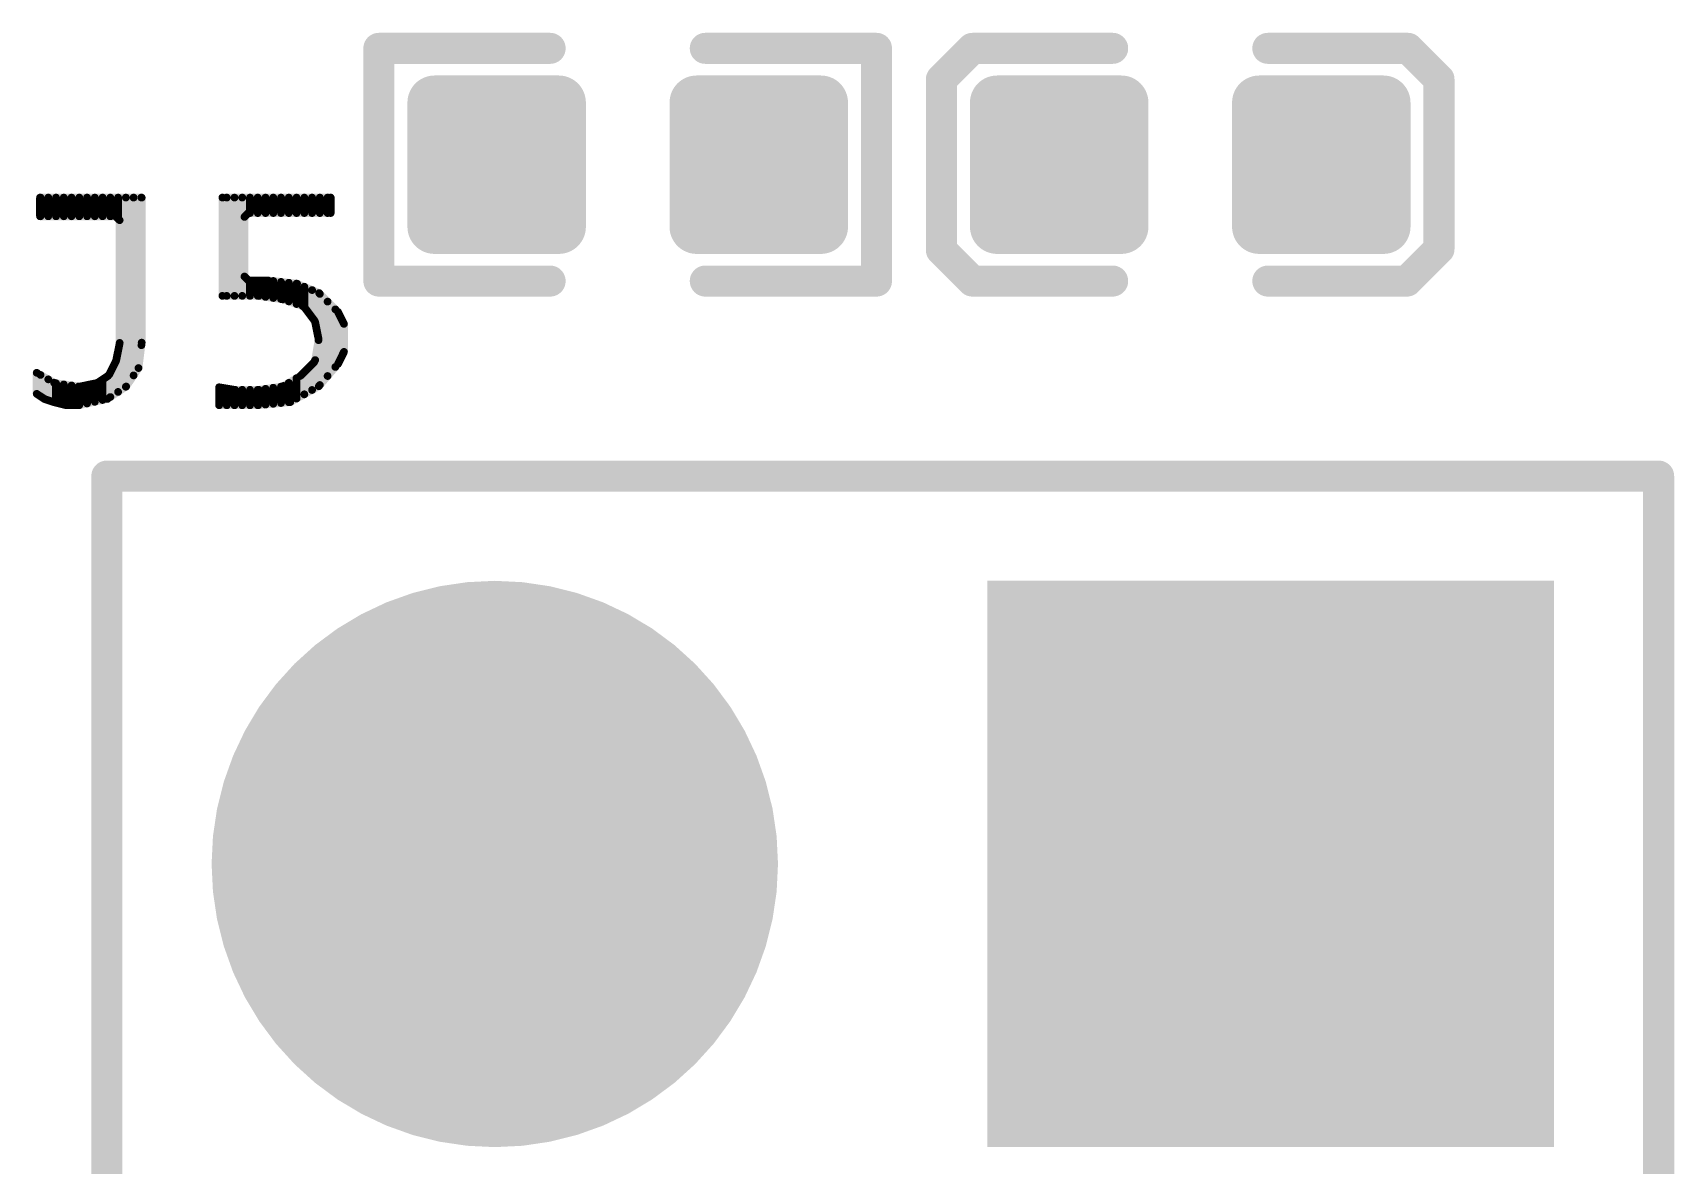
# Model space of a CAD drawing. Extents: x 18.8 to 58.3, y 22.4 to 94.7.
# Drawn here: x 28.73 to 34.1, y 53.21 to 56.92 of the extents above; entities that cross this region are included whole.
import ezdxf

# ---------------------------------------------------------------- set-up
doc = ezdxf.new("R2010")
doc.units = 0
doc.header["$MEASUREMENT"] = 0
doc.layers.get('0').update_dxf_attribs({"linetype": 'CONTINUOUS'})
doc.layers.add('SILKTOP_PHO', color=251, linetype='CONTINUOUS')
doc.layers.add('SOLDERTOP_PHO', color=7, linetype='CONTINUOUS')

# ---------------------------------------------------------------- blocks, each defined once
blk = doc.blocks.new('ROUND_1')
at = {"const_width": 0.0127}
blk.add_lwpolyline([(-0.00635, 0, 1), (0.00635, 0, 1)], format="xyb", close=True, dxfattribs=at)
blk = doc.blocks.new('ROUND_33')
at = {"const_width": 0.0508}
blk.add_lwpolyline([(-0.0254, 0, 1), (0.0254, 0, 1)], format="xyb", close=True, dxfattribs=at)
blk = doc.blocks.new('SQUARE_230')
blk.add_solid([(0.9271, 0.9271), (0.9271, -0.9271), (-0.9271, 0.9271), (-0.9271, -0.9271)])
blk = doc.blocks.new('ROUND_231')
at = {"const_width": 0.9271}
blk.add_lwpolyline([(-0.46355, 0, 1), (0.46355, 0, 1)], format="xyb", close=True, dxfattribs=at)
blk = doc.blocks.new('ROUND_158')
at = {"const_width": 0.0889}
blk.add_lwpolyline([(-0.04445, 0, 1), (0.04445, 0, 1)], format="xyb", close=True, dxfattribs=at)

msp = doc.modelspace()

# ---------------------------------------------------------------- linework, layer by layer
at = {"layer": 'SILKTOP_PHO'}
for points, const_width in [([(29.860494, 56.1086), (29.860494, 56.8706)], 0.1016), ([(29.860494, 56.8706), (30.421072, 56.8706)], 0.1016), ([(31.489396, 56.8706), (30.929072, 56.8706)], 0.1016), ([(31.489396, 56.1086), (31.489396, 56.8706)], 0.1016), ([(31.803594, 56.8706), (31.701994, 56.769)], 0.1016), ([(32.262572, 56.8706), (31.803594, 56.8706)], 0.1016), ([(32.770572, 56.8706), (33.229296, 56.8706)], 0.1016), ([(33.229296, 56.8706), (33.330896, 56.769254)], 0.1016), ([(31.701994, 56.769), (31.701994, 56.2102)], 0.1016), ([(33.330896, 56.769254), (33.330896, 56.213502)], 0.1016), ([(29.084016, 56.381904), (28.751276, 56.381904)], 0.0254), ([(28.751276, 56.381904), (28.751276, 56.32069)], 0.0254), ([(28.7528, 56.32069), (28.7528, 56.381904)], 0.0254), ([(28.7782, 56.32069), (28.7782, 56.381904)], 0.0254), ([(28.8036, 56.32069), (28.8036, 56.381904)], 0.0254), ([(28.829, 56.32069), (28.829, 56.381904)], 0.0254), ([(28.8544, 56.32069), (28.8544, 56.381904)], 0.0254), ([(28.8798, 56.32069), (28.8798, 56.381904)], 0.0254), ([(28.9052, 56.32069), (28.9052, 56.381904)], 0.0254), ([(28.9306, 56.32069), (28.9306, 56.381904)], 0.0254), ([(28.956, 56.32069), (28.956, 56.381904)], 0.0254), ([(28.9814, 56.32069), (28.9814, 56.381904)], 0.0254), ([(29.0068, 56.317896), (29.0068, 56.381904)], 0.0254), ([(29.0322, 55.762652), (29.0322, 56.381904)], 0.0254), ([(29.0576, 55.799736), (29.0576, 56.381904)], 0.0254), ([(29.083, 55.898542), (29.083, 56.381904)], 0.0254), ([(29.084016, 55.906924), (29.084016, 56.381904)], 0.0254), ([(29.70276, 56.381904), (29.348176, 56.381904)], 0.0254), ([(29.348176, 56.381904), (29.348176, 56.060086)], 0.0254), ([(29.3624, 56.060086), (29.3624, 56.381904)], 0.0254), ([(29.3878, 56.060086), (29.3878, 56.381904)], 0.0254), ([(29.4132, 56.060086), (29.4132, 56.381904)], 0.0254), ([(29.4386, 56.331358), (29.4386, 56.381904)], 0.0254), ([(29.464, 56.331358), (29.464, 56.381904)], 0.0254), ([(29.4894, 56.331358), (29.4894, 56.381904)], 0.0254), ([(29.5148, 56.331358), (29.5148, 56.381904)], 0.0254), ([(29.5402, 56.331358), (29.5402, 56.381904)], 0.0254), ([(29.5656, 56.331358), (29.5656, 56.381904)], 0.0254), ([(29.591, 56.331358), (29.591, 56.381904)], 0.0254), ([(29.6164, 56.331358), (29.6164, 56.381904)], 0.0254), ([(29.6418, 56.331358), (29.6418, 56.381904)], 0.0254), ([(29.6672, 56.331358), (29.6672, 56.381904)], 0.0254), ([(29.6926, 56.331358), (29.6926, 56.381904)], 0.0254), ([(29.70276, 56.331358), (29.70276, 56.381904)], 0.0254), ([(28.751276, 56.32069), (28.99918, 56.32069)], 0.0254), ([(28.99918, 56.32069), (29.01188, 56.30799)], 0.0254), ([(29.01188, 56.30799), (29.01188, 55.906162)], 0.0254), ([(29.420566, 56.318658), (29.433266, 56.331358)], 0.0254), ([(29.420566, 56.123332), (29.420566, 56.318658)], 0.0254), ([(29.433266, 56.331358), (29.70276, 56.331358)], 0.0254), ([(31.701994, 56.2102), (31.803594, 56.1086)], 0.1016), ([(33.330896, 56.213502), (33.225994, 56.1086)], 0.1016), ([(30.421072, 56.1086), (29.860494, 56.1086)], 0.1016), ([(30.929072, 56.1086), (31.489396, 56.1086)], 0.1016), ([(31.803594, 56.1086), (32.262572, 56.1086)], 0.1016), ([(33.225994, 56.1086), (32.770572, 56.1086)], 0.1016), ([(29.433266, 56.110632), (29.420566, 56.123332)], 0.0254), ([(29.497782, 56.110632), (29.433266, 56.110632)], 0.0254), ([(29.4386, 56.060086), (29.4386, 56.110632)], 0.0254), ([(29.464, 56.060086), (29.464, 56.110632)], 0.0254), ([(29.4894, 56.056784), (29.4894, 56.110632)], 0.0254), ([(29.592778, 56.099964), (29.497782, 56.110632)], 0.0254), ([(29.5148, 56.053228), (29.5148, 56.108854)], 0.0254), ([(29.5402, 56.049672), (29.5402, 56.105806)], 0.0254), ([(29.5656, 56.042052), (29.5656, 56.103012)], 0.0254), ([(29.591, 56.033416), (29.591, 56.100218)], 0.0254), ([(29.664914, 56.06923), (29.592778, 56.099964)], 0.0254), ([(29.6164, 56.023256), (29.6164, 56.090058)], 0.0254), ([(29.348176, 56.060086), (29.465778, 56.060086)], 0.0254), ([(29.465778, 56.060086), (29.467556, 56.059832)], 0.0254), ([(29.467556, 56.059832), (29.543502, 56.049164)], 0.0254), ([(29.543502, 56.049164), (29.545788, 56.048656)], 0.0254), ([(29.545788, 56.048656), (29.611066, 56.026812)], 0.0254), ([(29.6418, 55.989474), (29.6418, 56.079136)], 0.0254), ([(29.726636, 56.007254), (29.664914, 56.06923)], 0.0254), ([(29.6672, 55.76824), (29.6672, 56.06669)], 0.0254), ([(29.6926, 55.797704), (29.6926, 56.04129)], 0.0254), ([(29.611066, 56.026812), (29.617162, 56.022494)], 0.0254), ([(29.617162, 56.022494), (29.649674, 55.97906)], 0.0254), ([(29.649674, 55.97906), (29.65196, 55.97398)], 0.0254), ([(29.718, 55.827422), (29.718, 56.01589)], 0.0254), ([(29.746194, 55.968392), (29.726636, 56.007254)], 0.0254), ([(29.65196, 55.97398), (29.662882, 55.919624)], 0.0254), ([(29.7434, 55.87111), (29.7434, 55.97398)], 0.0254), ([(29.746194, 55.876698), (29.746194, 55.968392)], 0.0254), ([(29.011626, 55.903622), (29.000704, 55.84952)], 0.0254), ([(29.0068, 55.745634), (29.0068, 55.880254)], 0.0254), ([(29.01188, 55.906162), (29.011626, 55.903622)], 0.0254), ([(29.073602, 55.823866), (29.084016, 55.906924)], 0.0254), ([(29.662882, 55.915052), (29.65196, 55.849774)], 0.0254), ([(29.662882, 55.919624), (29.663136, 55.917084)], 0.0254), ([(29.663136, 55.917084), (29.662882, 55.915052)], 0.0254), ([(29.726636, 55.837328), (29.746194, 55.876698)], 0.0254), ([(28.999688, 55.846218), (28.977844, 55.802784)], 0.0254), ([(29.000704, 55.84952), (28.999688, 55.846218)], 0.0254), ([(29.033216, 55.763414), (29.073602, 55.823866)], 0.0254), ([(29.648404, 55.842916), (29.60497, 55.799482)], 0.0254), ([(29.6418, 55.751984), (29.6418, 55.836312)], 0.0254), ([(29.65196, 55.849774), (29.648404, 55.842916)], 0.0254), ([(29.663898, 55.764176), (29.726636, 55.837328)], 0.0254), ([(28.79725, 55.77586), (28.740354, 55.808372)], 0.0254), ([(28.740354, 55.808372), (28.740354, 55.739284)], 0.0254), ([(28.7528, 55.731156), (28.7528, 55.80126)], 0.0254), ([(28.7782, 55.718202), (28.7782, 55.786782)], 0.0254), ([(28.801822, 55.774336), (28.79725, 55.77586)], 0.0254), ([(28.877768, 55.763414), (28.801822, 55.774336)], 0.0254), ([(28.8036, 55.710328), (28.8036, 55.774082)], 0.0254), ([(28.829, 55.703978), (28.829, 55.770272)], 0.0254), ([(28.8544, 55.701946), (28.8544, 55.766716)], 0.0254), ([(28.882086, 55.763414), (28.877768, 55.763414)], 0.0254), ([(28.8798, 55.7022), (28.8798, 55.76316)], 0.0254), ([(28.936442, 55.774336), (28.882086, 55.763414)], 0.0254), ([(28.9052, 55.707788), (28.9052, 55.76824)], 0.0254), ([(28.9306, 55.713376), (28.9306, 55.77332)], 0.0254), ([(28.941014, 55.776368), (28.936442, 55.774336)], 0.0254), ([(28.973526, 55.797958), (28.941014, 55.776368)], 0.0254), ([(28.956, 55.719218), (28.956, 55.786274)], 0.0254), ([(28.972256, 55.722774), (29.033216, 55.763414)], 0.0254), ([(28.977844, 55.802784), (28.973526, 55.797958)], 0.0254), ([(28.9814, 55.72887), (28.9814, 55.809896)], 0.0254), ([(29.3878, 55.752492), (29.337508, 55.760874)], 0.0254), ([(29.337508, 55.760874), (29.337508, 55.701946)], 0.0254), ([(29.543502, 55.763414), (29.467556, 55.752492)], 0.0254), ([(29.5402, 55.709312), (29.5402, 55.762906)], 0.0254), ([(29.548328, 55.765192), (29.543502, 55.763414)], 0.0254), ([(29.602684, 55.797704), (29.548328, 55.765192)], 0.0254), ([(29.5656, 55.711852), (29.5656, 55.775352)], 0.0254), ([(29.570426, 55.71236), (29.663898, 55.764176)], 0.0254), ([(29.591, 55.72379), (29.591, 55.790592)], 0.0254), ([(29.60497, 55.799482), (29.602684, 55.797704)], 0.0254), ([(29.6164, 55.73776), (29.6164, 55.810912)], 0.0254), ([(28.740354, 55.739284), (28.766008, 55.722266)], 0.0254), ([(28.766008, 55.722266), (28.796488, 55.712106)], 0.0254), ([(28.796488, 55.712106), (28.83789, 55.701946)], 0.0254), ([(28.878276, 55.701946), (28.972256, 55.722774)], 0.0254), ([(29.3624, 55.701946), (29.3624, 55.75681)], 0.0254), ([(29.389832, 55.752492), (29.3878, 55.752492)], 0.0254), ([(29.3878, 55.701946), (29.3878, 55.752492)], 0.0254), ([(29.465778, 55.752492), (29.389832, 55.752492)], 0.0254), ([(29.4132, 55.701946), (29.4132, 55.752492)], 0.0254), ([(29.4386, 55.701946), (29.4386, 55.752492)], 0.0254), ([(29.464, 55.701946), (29.464, 55.752492)], 0.0254), ([(29.46527, 55.701946), (29.570426, 55.71236)], 0.0254), ([(29.467556, 55.752492), (29.465778, 55.752492)], 0.0254), ([(29.4894, 55.704232), (29.4894, 55.755794)], 0.0254), ([(29.5148, 55.706772), (29.5148, 55.75935)], 0.0254), ([(28.83789, 55.701946), (28.878276, 55.701946)], 0.0254), ([(29.337508, 55.701946), (29.46527, 55.701946)], 0.0254), ([(28.96997, 52.930044), (28.96997, 55.470044)], 0.1016), ([(28.96997, 55.470044), (34.04997, 55.470044)], 0.1016), ([(34.04997, 55.470044), (34.04997, 52.930044)], 0.1016)]:
    msp.add_lwpolyline(points, dxfattribs=dict(at, const_width=const_width))
at = {"layer": 'SOLDERTOP_PHO', "const_width": 0.1778}
for points in [[(30.042866, 56.2864), (30.042866, 56.6928)], [(30.042866, 56.6928), (30.449266, 56.6928)], [(30.2006, 56.2864), (30.2006, 56.6928)], [(30.3784, 56.2864), (30.3784, 56.6928)], [(30.449266, 56.6928), (30.449266, 56.2864)], [(30.900878, 56.2864), (30.900878, 56.6928)], [(30.900878, 56.6928), (31.307278, 56.6928)], [(30.9118, 56.2864), (30.9118, 56.6928)], [(31.0896, 56.2864), (31.0896, 56.6928)], [(31.2674, 56.2864), (31.2674, 56.6928)], [(31.307278, 56.6928), (31.307278, 56.2864)], [(31.884366, 56.2864), (31.884366, 56.6928)], [(31.884366, 56.6928), (32.290766, 56.6928)], [(31.9786, 56.2864), (31.9786, 56.6928)], [(32.1564, 56.2864), (32.1564, 56.6928)], [(32.290766, 56.6928), (32.290766, 56.2864)], [(32.742378, 56.2864), (32.742378, 56.6928)], [(32.742378, 56.6928), (33.148778, 56.6928)], [(32.8676, 56.2864), (32.8676, 56.6928)], [(33.0454, 56.2864), (33.0454, 56.6928)], [(33.148778, 56.6928), (33.148778, 56.2864)], [(30.042866, 56.515), (30.449266, 56.515)], [(30.900878, 56.515), (31.307278, 56.515)], [(31.884366, 56.515), (32.290766, 56.515)], [(32.742378, 56.515), (33.148778, 56.515)], [(30.042866, 56.3372), (30.449266, 56.3372)], [(30.900878, 56.3372), (31.307278, 56.3372)], [(31.884366, 56.3372), (32.290766, 56.3372)], [(32.742378, 56.3372), (33.148778, 56.3372)], [(30.449266, 56.2864), (30.042866, 56.2864)], [(31.307278, 56.2864), (30.900878, 56.2864)], [(32.290766, 56.2864), (31.884366, 56.2864)], [(33.148778, 56.2864), (32.742378, 56.2864)]]:
    msp.add_lwpolyline(points, dxfattribs=at)

# ---------------------------------------------------------------- block references
at = {"layer": 'SILKTOP_PHO'}
for name, p in [('ROUND_33', (29.860494, 56.8706)), ('ROUND_33', (30.421072, 56.8706)), ('ROUND_33', (30.929072, 56.8706)), ('ROUND_33', (31.489396, 56.8706)), ('ROUND_33', (31.803594, 56.8706)), ('ROUND_33', (32.262572, 56.8706)), ('ROUND_33', (32.770572, 56.8706)), ('ROUND_33', (33.229296, 56.8706)), ('ROUND_33', (31.701994, 56.769)), ('ROUND_33', (33.330896, 56.769254)), ('ROUND_1', (28.751276, 56.381904)), ('ROUND_1', (28.7528, 56.381904)), ('ROUND_1', (28.7782, 56.381904)), ('ROUND_1', (28.8036, 56.381904)), ('ROUND_1', (28.829, 56.381904)), ('ROUND_1', (28.8544, 56.381904)), ('ROUND_1', (28.8798, 56.381904)), ('ROUND_1', (28.9052, 56.381904)), ('ROUND_1', (28.9306, 56.381904)), ('ROUND_1', (28.956, 56.381904)), ('ROUND_1', (28.9814, 56.381904)), ('ROUND_1', (29.0068, 56.381904)), ('ROUND_1', (29.0322, 56.381904)), ('ROUND_1', (29.0576, 56.381904)), ('ROUND_1', (29.083, 56.381904)), ('ROUND_1', (29.084016, 56.381904)), ('ROUND_1', (29.084016, 56.381904)), ('ROUND_1', (29.348176, 56.381904)), ('ROUND_1', (29.3624, 56.381904)), ('ROUND_1', (29.3878, 56.381904)), ('ROUND_1', (29.4132, 56.381904)), ('ROUND_1', (29.4386, 56.381904)), ('ROUND_1', (29.464, 56.381904)), ('ROUND_1', (29.4894, 56.381904)), ('ROUND_1', (29.5148, 56.381904)), ('ROUND_1', (29.5402, 56.381904)), ('ROUND_1', (29.5656, 56.381904)), ('ROUND_1', (29.591, 56.381904)), ('ROUND_1', (29.6164, 56.381904)), ('ROUND_1', (29.6418, 56.381904)), ('ROUND_1', (29.6672, 56.381904)), ('ROUND_1', (29.6926, 56.381904)), ('ROUND_1', (29.70276, 56.381904)), ('ROUND_1', (28.751276, 56.32069)), ('ROUND_1', (28.751276, 56.32069)), ('ROUND_1', (28.7528, 56.32069)), ('ROUND_1', (28.7782, 56.32069)), ('ROUND_1', (28.8036, 56.32069)), ('ROUND_1', (28.829, 56.32069)), ('ROUND_1', (28.8544, 56.32069)), ('ROUND_1', (28.8798, 56.32069)), ('ROUND_1', (28.9052, 56.32069)), ('ROUND_1', (28.9306, 56.32069)), ('ROUND_1', (28.956, 56.32069)), ('ROUND_1', (28.9814, 56.32069)), ('ROUND_1', (28.99918, 56.32069)), ('ROUND_1', (28.99918, 56.32069)), ('ROUND_1', (29.0068, 56.317896)), ('ROUND_1', (29.01188, 56.30799)), ('ROUND_1', (29.01188, 56.30799)), ('ROUND_1', (29.420566, 56.318658)), ('ROUND_1', (29.433266, 56.331358)), ('ROUND_1', (29.4386, 56.331358)), ('ROUND_1', (29.464, 56.331358)), ('ROUND_1', (29.4894, 56.331358)), ('ROUND_1', (29.5148, 56.331358)), ('ROUND_1', (29.5402, 56.331358)), ('ROUND_1', (29.5656, 56.331358)), ('ROUND_1', (29.591, 56.331358)), ('ROUND_1', (29.6164, 56.331358)), ('ROUND_1', (29.6418, 56.331358)), ('ROUND_1', (29.6672, 56.331358)), ('ROUND_1', (29.6926, 56.331358)), ('ROUND_1', (29.70276, 56.331358)), ('ROUND_33', (31.701994, 56.2102)), ('ROUND_33', (33.330896, 56.213502)), ('ROUND_33', (29.860494, 56.1086)), ('ROUND_33', (30.421072, 56.1086)), ('ROUND_33', (30.929072, 56.1086)), ('ROUND_33', (31.489396, 56.1086)), ('ROUND_33', (31.803594, 56.1086)), ('ROUND_33', (32.262572, 56.1086)), ('ROUND_33', (32.770572, 56.1086)), ('ROUND_33', (33.225994, 56.1086)), ('ROUND_1', (29.420566, 56.123332)), ('ROUND_1', (29.433266, 56.110632)), ('ROUND_1', (29.4386, 56.110632)), ('ROUND_1', (29.464, 56.110632)), ('ROUND_1', (29.4894, 56.110632)), ('ROUND_1', (29.497782, 56.110632)), ('ROUND_1', (29.5148, 56.108854)), ('ROUND_1', (29.5402, 56.105806)), ('ROUND_1', (29.5656, 56.103012)), ('ROUND_1', (29.591, 56.100218)), ('ROUND_1', (29.592778, 56.099964)), ('ROUND_1', (29.6164, 56.090058)), ('ROUND_1', (29.348176, 56.060086)), ('ROUND_1', (29.3624, 56.060086)), ('ROUND_1', (29.3878, 56.060086)), ('ROUND_1', (29.4132, 56.060086)), ('ROUND_1', (29.4386, 56.060086)), ('ROUND_1', (29.464, 56.060086)), ('ROUND_1', (29.465778, 56.060086)), ('ROUND_1', (29.467556, 56.059832)), ('ROUND_1', (29.4894, 56.056784)), ('ROUND_1', (29.5148, 56.053228)), ('ROUND_1', (29.5402, 56.049672)), ('ROUND_1', (29.543502, 56.049164)), ('ROUND_1', (29.545788, 56.048656)), ('ROUND_1', (29.5656, 56.042052)), ('ROUND_1', (29.591, 56.033416)), ('ROUND_1', (29.6418, 56.079136)), ('ROUND_1', (29.664914, 56.06923)), ('ROUND_1', (29.6672, 56.06669)), ('ROUND_1', (29.6926, 56.04129)), ('ROUND_1', (29.611066, 56.026812)), ('ROUND_1', (29.611066, 56.026812)), ('ROUND_1', (29.6164, 56.023256)), ('ROUND_1', (29.617162, 56.022494)), ('ROUND_1', (29.6418, 55.989474)), ('ROUND_1', (29.649674, 55.97906)), ('ROUND_1', (29.718, 56.01589)), ('ROUND_1', (29.726636, 56.007254)), ('ROUND_1', (29.65196, 55.97398)), ('ROUND_1', (29.7434, 55.97398)), ('ROUND_1', (29.746194, 55.968392)), ('ROUND_1', (29.746194, 55.968392)), ('ROUND_1', (29.0068, 55.880254)), ('ROUND_1', (29.011626, 55.903622)), ('ROUND_1', (29.011626, 55.903622)), ('ROUND_1', (29.01188, 55.906162)), ('ROUND_1', (29.083, 55.898542)), ('ROUND_1', (29.084016, 55.906924)), ('ROUND_1', (29.662882, 55.919624)), ('ROUND_1', (29.662882, 55.915052)), ('ROUND_1', (29.663136, 55.917084)), ('ROUND_1', (29.7434, 55.87111)), ('ROUND_1', (29.746194, 55.876698)), ('ROUND_1', (28.999688, 55.846218)), ('ROUND_1', (29.000704, 55.84952)), ('ROUND_1', (29.073602, 55.823866)), ('ROUND_1', (29.6418, 55.836312)), ('ROUND_1', (29.648404, 55.842916)), ('ROUND_1', (29.65196, 55.849774)), ('ROUND_1', (29.718, 55.827422)), ('ROUND_1', (29.726636, 55.837328)), ('ROUND_1', (28.740354, 55.808372)), ('ROUND_1', (28.7528, 55.80126)), ('ROUND_1', (28.7782, 55.786782)), ('ROUND_1', (28.79725, 55.77586)), ('ROUND_1', (28.801822, 55.774336)), ('ROUND_1', (28.8036, 55.774082)), ('ROUND_1', (28.829, 55.770272)), ('ROUND_1', (28.8544, 55.766716)), ('ROUND_1', (28.877768, 55.763414)), ('ROUND_1', (28.8798, 55.76316)), ('ROUND_1', (28.882086, 55.763414)), ('ROUND_1', (28.9052, 55.76824)), ('ROUND_1', (28.9306, 55.77332)), ('ROUND_1', (28.936442, 55.774336)), ('ROUND_1', (28.941014, 55.776368)), ('ROUND_1', (28.956, 55.786274)), ('ROUND_1', (28.973526, 55.797958)), ('ROUND_1', (28.977844, 55.802784)), ('ROUND_1', (28.9814, 55.809896)), ('ROUND_1', (29.0322, 55.762652)), ('ROUND_1', (29.033216, 55.763414)), ('ROUND_1', (29.0576, 55.799736)), ('ROUND_1', (29.337508, 55.760874)), ('ROUND_1', (29.5402, 55.762906)), ('ROUND_1', (29.543502, 55.763414)), ('ROUND_1', (29.548328, 55.765192)), ('ROUND_1', (29.5656, 55.775352)), ('ROUND_1', (29.591, 55.790592)), ('ROUND_1', (29.602684, 55.797704)), ('ROUND_1', (29.60497, 55.799482)), ('ROUND_1', (29.6164, 55.810912)), ('ROUND_1', (29.663898, 55.764176)), ('ROUND_1', (29.6672, 55.76824)), ('ROUND_1', (29.6926, 55.797704)), ('ROUND_1', (28.740354, 55.739284)), ('ROUND_1', (28.7528, 55.731156)), ('ROUND_1', (28.766008, 55.722266)), ('ROUND_1', (28.7782, 55.718202)), ('ROUND_1', (28.796488, 55.712106)), ('ROUND_1', (28.8036, 55.710328)), ('ROUND_1', (28.9052, 55.707788)), ('ROUND_1', (28.9306, 55.713376)), ('ROUND_1', (28.956, 55.719218)), ('ROUND_1', (28.972256, 55.722774)), ('ROUND_1', (28.9814, 55.72887)), ('ROUND_1', (29.0068, 55.745634)), ('ROUND_1', (29.3624, 55.75681)), ('ROUND_1', (29.3878, 55.752492)), ('ROUND_1', (29.3878, 55.752492)), ('ROUND_1', (29.389832, 55.752492)), ('ROUND_1', (29.4132, 55.752492)), ('ROUND_1', (29.4386, 55.752492)), ('ROUND_1', (29.464, 55.752492)), ('ROUND_1', (29.465778, 55.752492)), ('ROUND_1', (29.467556, 55.752492)), ('ROUND_1', (29.4894, 55.755794)), ('ROUND_1', (29.5148, 55.75935)), ('ROUND_1', (29.5148, 55.706772)), ('ROUND_1', (29.5402, 55.709312)), ('ROUND_1', (29.5656, 55.711852)), ('ROUND_1', (29.570426, 55.71236)), ('ROUND_1', (29.591, 55.72379)), ('ROUND_1', (29.6164, 55.73776)), ('ROUND_1', (29.6418, 55.751984)), ('ROUND_1', (28.829, 55.703978)), ('ROUND_1', (28.83789, 55.701946)), ('ROUND_1', (28.8544, 55.701946)), ('ROUND_1', (28.878276, 55.701946)), ('ROUND_1', (28.8798, 55.7022)), ('ROUND_1', (29.337508, 55.701946)), ('ROUND_1', (29.3624, 55.701946)), ('ROUND_1', (29.3878, 55.701946)), ('ROUND_1', (29.4132, 55.701946)), ('ROUND_1', (29.4386, 55.701946)), ('ROUND_1', (29.464, 55.701946)), ('ROUND_1', (29.46527, 55.701946)), ('ROUND_1', (29.4894, 55.704232)), ('ROUND_33', (28.96997, 55.470044)), ('ROUND_33', (34.04997, 55.470044))]:
    msp.add_blockref(name, p, dxfattribs=at)
at = {"layer": 'SOLDERTOP_PHO'}
for name, p in [('ROUND_158', (30.042866, 56.6928)), ('ROUND_158', (30.2006, 56.6928)), ('ROUND_158', (30.3784, 56.6928)), ('ROUND_158', (30.449266, 56.6928)), ('ROUND_158', (30.900878, 56.6928)), ('ROUND_158', (30.9118, 56.6928)), ('ROUND_158', (31.0896, 56.6928)), ('ROUND_158', (31.2674, 56.6928)), ('ROUND_158', (31.307278, 56.6928)), ('ROUND_158', (31.884366, 56.6928)), ('ROUND_158', (31.9786, 56.6928)), ('ROUND_158', (32.1564, 56.6928)), ('ROUND_158', (32.290766, 56.6928)), ('ROUND_158', (32.742378, 56.6928)), ('ROUND_158', (32.8676, 56.6928)), ('ROUND_158', (33.0454, 56.6928)), ('ROUND_158', (33.148778, 56.6928)), ('ROUND_158', (30.042866, 56.515)), ('ROUND_158', (30.449266, 56.515)), ('ROUND_158', (30.900878, 56.515)), ('ROUND_158', (31.307278, 56.515)), ('ROUND_158', (31.884366, 56.515)), ('ROUND_158', (32.290766, 56.515)), ('ROUND_158', (32.742378, 56.515)), ('ROUND_158', (33.148778, 56.515)), ('ROUND_158', (30.042866, 56.3372)), ('ROUND_158', (30.449266, 56.3372)), ('ROUND_158', (30.900878, 56.3372)), ('ROUND_158', (31.307278, 56.3372)), ('ROUND_158', (31.884366, 56.3372)), ('ROUND_158', (32.290766, 56.3372)), ('ROUND_158', (32.742378, 56.3372)), ('ROUND_158', (33.148778, 56.3372)), ('ROUND_158', (30.042866, 56.2864)), ('ROUND_158', (30.042866, 56.2864)), ('ROUND_158', (30.2006, 56.2864)), ('ROUND_158', (30.3784, 56.2864)), ('ROUND_158', (30.449266, 56.2864)), ('ROUND_158', (30.900878, 56.2864)), ('ROUND_158', (30.900878, 56.2864)), ('ROUND_158', (30.9118, 56.2864)), ('ROUND_158', (31.0896, 56.2864)), ('ROUND_158', (31.2674, 56.2864)), ('ROUND_158', (31.307278, 56.2864)), ('ROUND_158', (31.884366, 56.2864)), ('ROUND_158', (31.884366, 56.2864)), ('ROUND_158', (31.9786, 56.2864)), ('ROUND_158', (32.1564, 56.2864)), ('ROUND_158', (32.290766, 56.2864)), ('ROUND_158', (32.742378, 56.2864)), ('ROUND_158', (32.742378, 56.2864)), ('ROUND_158', (32.8676, 56.2864)), ('ROUND_158', (33.0454, 56.2864)), ('ROUND_158', (33.148778, 56.2864)), ('ROUND_231', (30.23997, 54.200044)), ('SQUARE_230', (32.77997, 54.200044))]:
    msp.add_blockref(name, p, dxfattribs=at)

doc.saveas('drawing.dxf')
